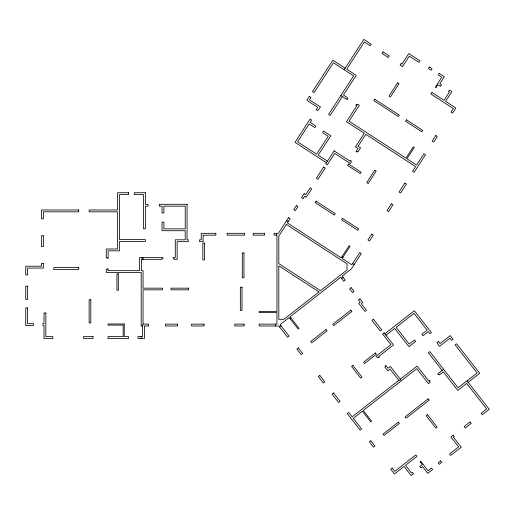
<?xml version="1.0" encoding="UTF-8"?>
<svg xmlns="http://www.w3.org/2000/svg" width="515" height="515" viewBox="0 0 515 515"><rect width="100%" height="100%" fill="white"/><g stroke="black" fill="none" stroke-linecap="round" stroke-linejoin="round"><path stroke-width="0.77" d="M142.134 325.982L143.054 324.128L143.054 289.842L162.515 289.842L162.515 288.175L143.054 288.175L143.054 270.658L141.387 270.658L141.387 259.354L162.051 259.354L162.051 258.433L162.888 258.433L162.888 257.506L139.533 257.506L139.533 270.658L108.124 270.658L108.124 268.811L107.197 268.811L107.197 269.641L106.27 269.641L106.27 272.512L141.207 272.512L141.207 325.982L142.591 325.982L142.591 336.636L137.962 336.636L137.962 338.49L144.445 338.49L144.445 325.982L148.616 325.982L148.616 324.128L143.054 324.128M344.142 69.725L363.822 39.417L371.206 44.213L370.195 45.771L364.369 41.985L346.704 69.184L356.187 75.338L343.415 94.998L347.419 97.599L346.917 98.378L347.612 98.829L347.11 99.607L340.853 95.545M342.411 96.556L330.147 115.437L328.589 114.427L353.625 75.885L333.417 62.759L314.041 92.603L312.483 91.593L332.87 60.197L345.153 68.173M279.542 326.928L281.003 325.789M290.093 318.682L290.975 318M341.574 278.467L343.035 277.328M384.814 333.817L414.35 310.738L431.409 332.568L429.948 333.714L428.293 331.596L422.995 335.728L421.856 334.267L427.154 330.134L414.028 313.339L396.138 327.315L409.264 344.11L414.556 339.971L415.695 341.432L408.942 346.711L394.683 328.454L385.954 335.271M398.874 380.327L390.087 369.088L387.75 370.909L384.84 367.189L385.574 366.616L385.059 365.959L385.786 365.386L388.072 368.309L390.409 366.48L400.902 379.916L398.874 380.327L352.144 416.841L348.719 412.457L347.258 413.597L360.152 430.102L361.614 428.963L353.284 418.302L362.373 411.195L370.703 421.856L371.579 421.173L363.249 410.513L416.77 368.695L428.409 383.591L430.089 382.278L429.516 381.551L430.173 381.036L429.607 380.308L428.731 380.991L417.092 366.094L400.335 379.188M443.66 369.326L437.782 373.916L438.355 374.65L439.012 374.135L439.578 374.862L443.344 371.927L457.777 390.402L466.68 383.443L486.649 408.994L481.171 413.275L482.31 414.736L489.25 409.316L467.002 380.836M468.141 382.297L479.677 373.285L456.631 343.788L455.17 344.928L477.077 372.969L458.093 387.801L429.8 351.584L428.338 352.724L442.198 370.465M327.443 161.189L318.161 155.163L330.778 135.735L323.587 131.067L322.577 132.619L328.209 136.275L316.603 154.152L297.567 141.786L309.174 123.915L314.807 127.572L315.817 126.02L310.185 122.358L311.646 120.104L310.088 119.094L295.005 142.333L326.433 162.746M286.63 220.639L288.181 221.65M342.037 256.625L342.971 257.23M352.646 263.513L354.198 264.523M276.484 233.321L276.484 235.175M275.557 324.128L275.557 325.982M143.054 257.506L143.054 259.354M142.134 257.506L142.134 259.354M141.11 336.636L141.11 338.49M309.354 96.414L306.831 100.296L317.71 107.365L316.249 109.618L317.8 110.628L320.51 106.972L309.393 99.749L310.912 97.419L309.354 96.414M383.018 51.886L382.008 53.438L388.304 57.526L389.314 55.974L383.018 51.886M356.316 104.481L355.814 105.26L356.747 105.865L346.453 121.72L364.285 133.301L355.505 146.82L357.989 148.436L355.974 151.545L356.747 152.047L357.204 151.352L357.983 151.854L360.558 147.889L358.067 146.273L365.837 134.306L415.573 166.609L412.547 171.27L414.099 172.28L425.506 154.719L423.954 153.708L416.584 165.051L406.908 158.768L414.279 147.425L413.345 146.82L405.975 158.163L349.016 121.173L359.309 105.318L357.519 104.159L357.017 104.938L356.316 104.481M288.6 217.613L278.396 233.321L274.032 233.321L274.032 235.175L276.948 235.175L276.948 311.478L259.161 311.478L259.161 312.592L276.948 312.592L276.948 324.128L259.161 324.128L259.161 325.982L278.802 325.982L287.589 337.222L289.05 336.083L280.096 324.617L289.185 317.517L298.14 328.982L299.015 328.293L290.061 316.834L340.66 277.302L343.795 281.312L345.256 280.173L342.121 276.156L351.294 268.991L361.311 253.567L359.76 252.556L351.835 264.755L342.16 258.472L350.084 246.273L349.151 245.668L341.226 257.867L287.376 222.892L290.151 218.618L288.6 217.613M296.395 205.607L293.743 209.682L295.301 210.693L297.947 206.612L296.395 205.607M304.14 193.679L301.539 197.676L303.097 198.687L304.687 196.241L306.238 197.251L311.742 188.78L310.185 187.769L305.691 194.683L304.14 193.679M286.366 224.45L278.802 236.095L278.802 263.622L320.497 290.698L347.026 269.969L347.026 263.841L286.366 224.45M323.658 167.021L316.345 178.287L317.897 179.297L325.216 168.032L323.658 167.021M334.158 150.856L325.783 163.757L327.334 164.768L334.705 153.418L350.361 163.59L351.423 161.955L350.644 161.453L351.095 160.751L350.322 160.249L349.814 161.028L334.158 150.856M374.72 99.195L373.813 100.592L398.372 116.544L399.28 115.141L374.72 99.195M401.127 63.641L400.116 65.199L402.447 66.712L409.309 56.141L418.946 62.399L419.957 60.847L408.762 53.579L401.9 64.15L401.127 63.641M316.017 201.165L315.103 202.562L334.377 215.083L335.284 213.68L316.017 201.165M397.632 82.806L388.999 96.093L390.396 97L399.028 83.713L397.632 82.806M348.513 164.047L347.606 165.444L360.197 173.619L361.105 172.222L348.513 164.047M429.433 67.002L428.429 68.559L431.068 70.272L432.079 68.72L429.433 67.002M342.436 218.321L341.529 219.725L357.848 230.321L358.755 228.924L342.436 218.321M406.425 119.789L405.517 121.186L421.837 131.782L422.744 130.385L406.425 119.789M374.804 170.182L366.731 182.613L368.128 183.527L376.201 171.089L374.804 170.182M439.231 73.362L438.22 74.913L441.793 77.237L435.284 87.26L435.98 87.717L437.898 84.763L440.505 86.456L441.51 84.898L439.765 83.765L444.355 76.69L439.231 73.362M431.905 92.468L430.894 94.02L453.271 108.556L451.005 112.051L452.556 113.062L455.839 108.015L445.578 101.352L451.887 91.638L449.44 90.048L448.43 91.599L449.325 92.179L444.027 100.341L431.905 92.468M371.772 234.061L367.935 239.964L369.487 240.975L373.324 235.072L371.772 234.061M391.4 203.831L387.01 210.59L388.568 211.601L392.958 204.841L391.4 203.831M404.874 183.083L399.074 192.018L400.625 193.028L406.432 184.093L404.874 183.083M435.761 135.522L432.13 141.116L433.681 142.127L437.312 136.533L435.761 135.522M318.952 291.902L283.849 319.332L278.802 319.332L278.802 265.83L318.952 291.902M351.076 287.621L349.614 288.761L352.614 292.597L354.069 291.458L351.076 287.621M359.888 298.9L358.427 300.045L360.23 302.344L358.768 303.483L364.987 311.446L366.448 310.3L361.369 303.805L362.83 302.666L359.888 298.9M298.288 347.915L296.833 349.054L301.166 354.603L302.627 353.464L298.288 347.915M326.027 329.536L310.693 341.516L311.723 342.829L327.057 330.849L326.027 329.536M350.857 310.139L332.748 324.283L333.772 325.602L351.88 311.453L350.857 310.139M373.407 319.21L371.946 320.349L380.218 330.939L381.679 329.8L373.407 319.21M319.854 375.512L318.392 376.652L323.356 383.006L324.817 381.866L319.854 375.512M384.074 332.864L382.613 334.003L390.943 344.664L376.227 356.161L377.424 357.693L378.158 357.127L378.673 357.783L379.401 357.21L378.828 356.483L393.544 344.986L384.074 332.864M352.91 365.444L351.597 366.468L360.719 378.152L362.039 377.128L352.91 365.444M375.371 352.955L363.539 362.193L364.569 363.506L376.394 354.269L375.371 352.955M333.488 392.964L332.027 394.104L338.587 402.498L340.048 401.359L333.488 392.964M438.368 341.477L436.907 342.617L439.482 346.37L449.923 338.213L451.636 340.402L453.097 339.263L450.245 335.606L440.022 343.595L438.368 341.477M370.852 440.789L369.397 441.928L373.504 447.187L374.959 446.048L370.852 440.789M398.365 422.12L383.031 434.1L384.055 435.413L399.389 423.433L398.365 422.12M428.152 398.842L405.08 416.873L406.11 418.186L429.182 400.155L428.152 398.842M427.463 414.665L426.15 415.695L435.909 428.177L437.222 427.154L427.463 414.665M392.192 468.096L390.731 469.236L394.439 473.987L404.075 466.455L411.208 475.583L413.506 473.787L412.367 472.326L411.524 472.982L405.537 465.315L416.925 456.412L415.785 454.951L394.754 471.386L392.192 468.096M453.058 435.239L450.87 436.952L458.627 446.878L449.576 453.953L450.715 455.415L461.228 447.2L453.47 437.267L454.204 436.701L453.058 435.239M470.073 421.946L464.157 426.568L465.303 428.029L471.212 423.407L470.073 421.946M420.749 461.305L420.092 461.82L422.261 464.594L419.815 466.506L420.955 467.968L422.596 466.68L427.791 473.324L432.606 469.564L431.467 468.103L428.107 470.723L420.749 461.305M440.666 460.912L438.181 462.85L439.327 464.311L441.806 462.373L440.666 460.912M128.602 192.732L117.575 192.732L117.575 209.972L89.127 209.972L89.127 211.82L117.575 211.82L117.575 248.977L106.27 248.977L106.27 257.597L107.197 257.597L107.197 258.433L108.124 258.433L108.124 250.831L119.429 250.831L119.429 241.471L145.372 241.471L145.372 239.623L119.429 239.623L119.429 194.586L128.602 194.586L128.602 192.732M145.372 192.732L134.344 192.732L134.344 194.586L143.518 194.586L143.518 228.782L145.372 228.782L145.372 206.167L148.062 206.167L148.062 204.32L145.372 204.32L145.372 192.732M187.067 204.32L159.367 204.32L159.367 206.167L162.051 206.167L162.051 212.888L163.905 212.888L163.905 206.167L185.22 206.167L185.22 228.872L163.905 228.872L163.905 222.152L162.051 222.152L162.051 230.726L185.22 230.726L185.22 239.803L175.3 239.803L175.3 257.506L173.265 257.506L173.265 258.433L174.096 258.433L174.096 259.354L177.154 259.354L177.154 241.657L188.278 241.657L188.278 239.803L187.067 239.803L187.067 204.32M78.75 209.972L41.503 209.972L41.503 218.862L43.357 218.862L43.357 211.82L78.75 211.82L78.75 209.972M215.843 233.321L201.249 233.321L201.249 239.803L199.582 239.803L199.582 241.657L203.103 241.657L203.103 235.175L215.843 235.175L215.843 233.321M244.657 233.321L227.147 233.321L227.147 235.175L244.657 235.175L244.657 233.321M264.581 233.321L253.18 233.321L253.18 235.175L264.581 235.175L264.581 233.321M43.357 235.728L41.503 235.728L41.503 246.569L43.357 246.569L43.357 235.728M204.487 243.048L202.82 243.048L202.82 259.914L204.487 259.914L204.487 243.048M243.962 252.962L242.295 252.962L242.295 277.797L243.962 277.797L243.962 252.962M43.357 263.435L41.503 263.435L41.503 266.216L25.75 266.216L25.75 274.926L27.604 274.926L27.604 268.064L43.357 268.064L43.357 263.435M78.75 267.6L53.734 267.6L53.734 269.454L78.75 269.454L78.75 267.6M118.315 273.813L116.924 273.813L116.924 290.305L118.315 290.305L118.315 273.813M27.604 286.231L25.75 286.231L25.75 299.389L27.604 299.389L27.604 286.231M242.018 287.248L240.351 287.248L240.351 310.41L242.018 310.41L242.018 287.248M188.645 288.175L171.038 288.175L171.038 289.842L188.645 289.842L188.645 288.175M90.794 299.756L89.127 299.756L89.127 322.924L90.794 322.924L90.794 299.756M27.604 307.912L25.75 307.912L25.75 325.519L33.488 325.519L33.488 323.665L27.604 323.665L27.604 307.912M45.854 313.004L44.007 313.004L44.007 323.665L42.938 323.665L42.938 325.519L44.007 325.519L44.007 338.49L52.807 338.49L52.807 336.636L45.854 336.636L45.854 313.004M124.25 323.986L108.034 323.986L108.034 325.1L123.137 325.1L123.137 336.636L108.034 336.636L108.034 338.49L128.512 338.49L128.512 336.636L124.25 336.636L124.25 323.986M177.527 324.128L165.482 324.128L165.482 325.982L177.527 325.982L177.527 324.128M204.03 324.128L191.612 324.128L191.612 325.982L204.03 325.982L204.03 324.128M244.149 324.128L234.789 324.128L234.789 325.982L244.149 325.982L244.149 324.128M93.022 336.636L83.572 336.636L83.572 338.49L93.022 338.49L93.022 336.636"/></g></svg>
